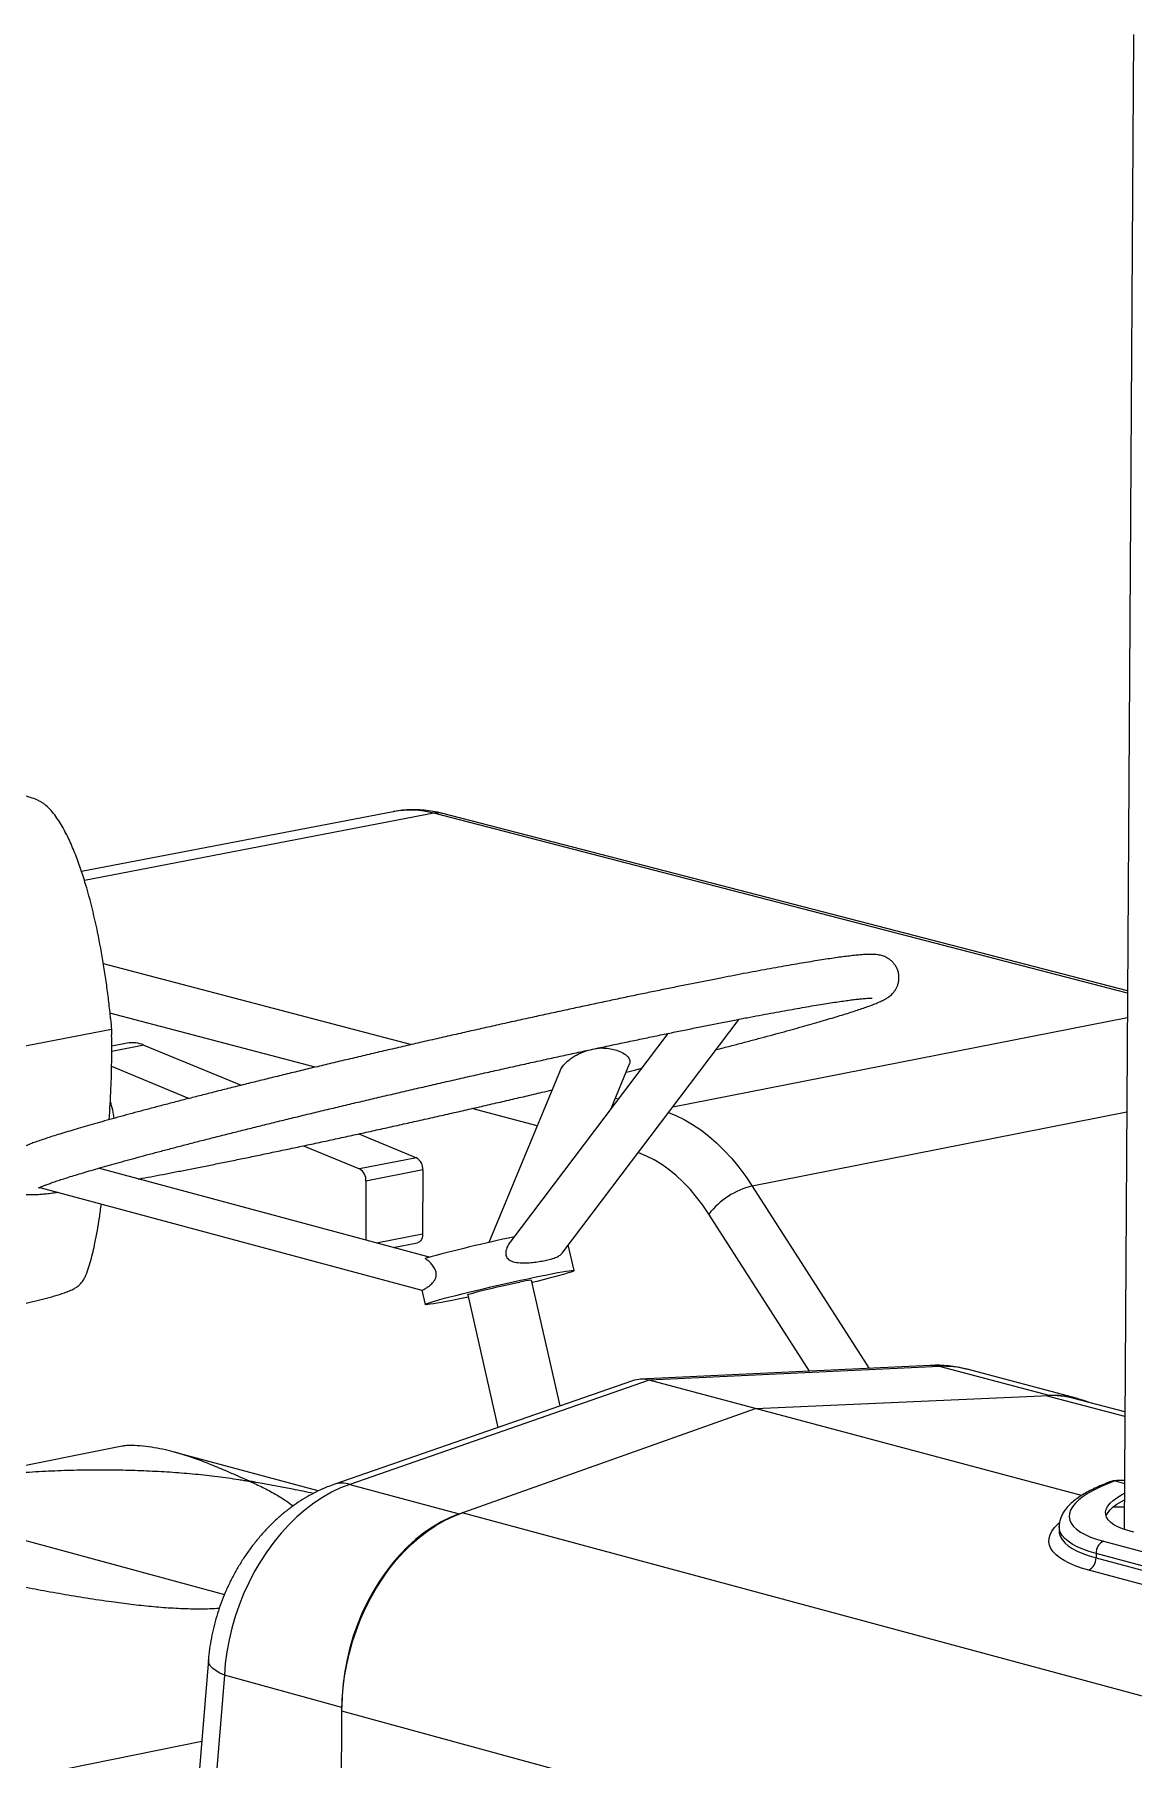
# Model space of a CAD drawing. Header units: millimetres. Extents: x -1041 to 1726, y -447 to 1705.
# Drawn here: x 67 to 544, y 896 to 1645 of the extents above; entities that cross this region are included whole.
import ezdxf

# ---------------------------------------------------------------- set-up
doc = ezdxf.new("R2010")
doc.units = ezdxf.units.MM

msp = doc.modelspace()

# ---------------------------------------------------------------- linework, layer by layer
at = {"color": 7, "linetype": 'Continuous', "lineweight": 15}
for p, q in [((543.69, 1644.87), (539.66, 995.92)), ((222.32, 1307.48), (87.05, 1281.47)), ((541.11, 1229.67), (243.81, 1306.7)), ((295.69, 1115.89), (372.52, 1217.4)), ((99.99, 1212.99), (-134.43, 1167.48)), ((106.83, 1207.01), (100.1, 1205.7)), ((114.1, 1206.17), (156.3, 1188.71)), ((341.56, 1211.22), (273.38, 1121.03)), ((100.07, 1196.96), (133.74, 1183.02)), ((294.81, 1195.2), (263.87, 1120.48)), ((316.88, 1178.57), (324.89, 1198.02)), ((183.41, 1162.45), (207.73, 1152.38)), ((207.33, 1167.61), (232.43, 1157.23)), ((232.43, 1157.23), (207.73, 1152.38)), ((236.95, 1114.34), (94.33, 1152.68)), ((210.49, 1147.1), (210.4, 1121.48)), ((235.19, 1151.96), (210.49, 1147.1)), ((235.19, 1151.96), (235.08, 1124.14)), ((68.9, 1144.37), (234.8, 1099.79)), ((222.33, 1118.27), (232.9, 1120.36)), ((300.88, 1108.29), (298.35, 1119.4)), ((294.81, 1049.54), (282.39, 1104.08)), ((234.73, 1099.81), (236.16, 1093.55)), ((254.65, 1097.76), (267.77, 1040.15)), ((455.4, 1067.1), (329.58, 1061.11)), ((459.44, 1066.67), (333.5, 1060.68)), ((507.05, 1054.03), (459.44, 1066.67)), ((519.33, 1052.73), (471.53, 1065.42)), ((326.26, 1060.47), (196.52, 1015.39)), ((333.5, 1060.68), (203.44, 1015.48)), ((521.11, 1010.62), (333.5, 1060.68)), ((539.98, 1046.91), (518.39, 1052.64)), ((104.72, 1032.04), (14.3, 1014.05)), ((189.79, 1012.62), (127.29, 1029.49)), ((196.52, 1015.39), (195.83, 1015.13)), ((203.44, 1015.48), (250.96, 1002.67)), ((535.81, 1016.96), (539.79, 1015.9)), ((539.46, 1008.54), (539.74, 1008.54)), ((511.41, 997.18), (511.4, 995.48)), ((530.63, 990.78), (1072.15, 845.99)), ((527.44, 985.51), (527.43, 983.53)), ((527.43, 983.53), (1068.91, 838.59)), ((1068.93, 840.61), (527.44, 985.51)), ((142.09, 939.27), (128.74, 774.81)), ((149.03, 932.6), (135.66, 768.05)), ((200.03, 918.67), (149.03, 932.6)), ((935.28, 716.28), (200.02, 917.03)), ((51.38, 886.18), (139.22, 903.98))]:
    msp.add_line(p, q, dxfattribs=at)
at = {"color": 8, "linetype": 'Continuous', "lineweight": 15}
for p, q in [((239.96, 1306.8), (88.27, 1277.63)), ((541.11, 1228.77), (239.96, 1306.8)), ((96.45, 1241.54), (230.23, 1206.39)), ((188.38, 1196.55), (99.37, 1220)), ((343.74, 1179.38), (541.04, 1218.11)), ((114.1, 1206.17), (100.11, 1203.45)), ((284.84, 1171.14), (256.49, 1178.61)), ((318.76, 1183.14), (320.07, 1182.79)), ((540.79, 1177.07), (378.22, 1144.98)), ((378.22, 1144.98), (428.94, 1065.84)), ((403.02, 1064.61), (359.33, 1132.81)), ((235.08, 1124.14), (215.14, 1120.2)), ((539.97, 1044.91), (505.81, 1053.98)), ((-6.13, 1009.85), (149.08, 967.68))]:
    msp.add_line(p, q, dxfattribs=at)
at = {"color": 144, "linetype": 'Continuous', "lineweight": 0}
for p, q in [((250.96, 1002.67), (379.55, 1048.39)), ((379.55, 1048.39), (507.05, 1054.03)), ((988.23, 804.74), (252.23, 1003.12)), ((1065.7, 833.21), (524.25, 978.25)), ((199.45, 749.81), (200.03, 918.67))]:
    msp.add_line(p, q, dxfattribs=at)
at = {"color": 8, "linetype": 'Continuous', "lineweight": 15, "flags": 128}
for points in [[(341.84, 1176.86), (345.01, 1175.59), (348.66, 1173.82), (352.28, 1171.73), (355.84, 1169.34), (359.33, 1166.66), (362.74, 1163.69), (366.07, 1160.45), (369.29, 1156.94), (372.39, 1153.19), (375.37, 1149.19), (378.22, 1144.98)], [(359.33, 1132.81), (356.75, 1136.62), (354.04, 1140.21), (351.2, 1143.56), (348.26, 1146.66), (345.22, 1149.5), (342.09, 1152.06), (338.89, 1154.34), (335.63, 1156.31), (332.34, 1157.98), (329.01, 1159.34), (328.67, 1159.46)], [(459.44, 1066.67), (457.28, 1067.06), (455.4, 1067.1)], [(539.8, 1017.1), (539.34, 1017.09), (535.81, 1016.96)], [(524.25, 978.25), (521.16, 979.16), (518.34, 980.16), (515.82, 981.23), (513.59, 982.39), (511.67, 983.61), (510.07, 984.9), (508.8, 986.25), (507.87, 987.65), (507.27, 989.09), (507.02, 990.57), (507.11, 992.08), (507.54, 993.61), (508.32, 995.15), (509.42, 996.71), (510.86, 998.25), (511.5, 998.84)], [(527.44, 985.51), (524.43, 986.4), (521.69, 987.37), (519.25, 988.43), (517.13, 989.56), (515.32, 990.76), (513.85, 992.02), (512.72, 993.34), (511.94, 994.7), (511.51, 996.11), (511.41, 997.19)], [(511.4, 995.46), (511.5, 994.37), (511.93, 992.92), (512.71, 991.51), (513.84, 990.15), (515.31, 988.85), (517.12, 987.63), (519.24, 986.47), (521.68, 985.4), (524.41, 984.42), (527.43, 983.53)], [(149.03, 932.6), (147.08, 933.54), (145.42, 934.54), (144.08, 935.56), (143.07, 936.6), (142.41, 937.64), (142.1, 938.67), (142.09, 939.27)]]:
    msp.add_lwpolyline(points, dxfattribs=at)
at = {"color": 7, "linetype": 'Continuous', "lineweight": 15, "flags": 128}
for points in [[(235.08, 1124.14), (235.02, 1123.26), (234.84, 1122.46), (234.55, 1121.74), (234.17, 1121.15), (233.7, 1120.71), (233.16, 1120.43), (232.9, 1120.36)], [(203.44, 1015.48), (199.47, 1013.92), (195.55, 1012.03), (191.67, 1009.81), (187.86, 1007.27), (184.14, 1004.44), (180.53, 1001.32), (177.04, 997.92), (173.69, 994.27), (170.5, 990.37), (167.48, 986.26), (164.64, 981.94), (162.01, 977.44), (159.59, 972.79), (157.39, 967.99), (155.43, 963.09), (153.71, 958.09), (152.25, 953.03), (151.04, 947.92), (150.1, 942.8), (149.43, 937.68), (149.03, 932.6)], [(535.81, 1016.96), (532.46, 1015.7), (529.36, 1014.39), (526.55, 1013.02), (524.04, 1011.62), (521.83, 1010.18), (519.96, 1008.71), (518.42, 1007.24), (517.23, 1005.76), (516.4, 1004.28), (515.92, 1002.81), (515.81, 1001.37), (516.07, 999.96), (516.69, 998.59), (517.67, 997.26), (519.01, 996), (520.69, 994.79), (522.7, 993.67), (525.04, 992.62), (527.69, 991.65), (530.63, 990.78)], [(250.96, 1002.67), (247.04, 1001.09), (243.16, 999.18), (239.35, 996.94), (235.63, 994.38), (232.01, 991.51), (228.51, 988.35), (225.15, 984.91), (221.95, 981.21), (218.91, 977.26), (216.06, 973.09), (213.41, 968.72), (210.96, 964.16), (208.74, 959.44), (206.76, 954.58), (205.01, 949.61), (203.52, 944.54), (202.29, 939.4), (201.32, 934.22), (200.62, 929.03), (200.19, 923.83), (200.03, 918.67)]]:
    msp.add_lwpolyline(points, dxfattribs=at)
at = {"color": 144, "linetype": 'Continuous', "lineweight": 0, "flags": 128}
for points in [[(289.15, 1106.5), (291.57, 1106.97), (293.75, 1107.38), (295.67, 1107.72), (297.32, 1108), (298.66, 1108.2), (299.7, 1108.32), (300.42, 1108.37), (300.81, 1108.34), (300.86, 1108.24), (300.59, 1108.06), (299.99, 1107.81), (299.06, 1107.49), (297.82, 1107.1), (296.29, 1106.64), (294.46, 1106.13), (292.37, 1105.57), (290.04, 1104.96), (287.49, 1104.3), (284.74, 1103.61), (282.61, 1103.09)], [(254.87, 1096.77), (253.36, 1096.45), (250.55, 1095.87), (247.92, 1095.35), (245.5, 1094.88), (243.32, 1094.47), (241.4, 1094.12), (239.75, 1093.85), (238.4, 1093.65), (237.36, 1093.52), (236.63, 1093.47), (236.24, 1093.5), (236.17, 1093.6), (236.44, 1093.78), (237.03, 1094.03), (237.95, 1094.35), (239.19, 1094.74), (240.72, 1095.19), (242.54, 1095.7), (244.63, 1096.26), (246.96, 1096.88), (249.52, 1097.53), (252.27, 1098.22), (255.19, 1098.94), (258.24, 1099.68), (261.4, 1100.43), (264.64, 1101.18), (267.91, 1101.93), (271.19, 1102.68), (274.44, 1103.4), (277.64, 1104.1), (280.73, 1104.77), (283.71, 1105.39), (286.52, 1105.97), (289.15, 1106.5), (289.15, 1106.5)], [(254.65, 1097.76), (254.74, 1097.84), (255.15, 1098.01), (255.87, 1098.24), (256.88, 1098.54), (258.17, 1098.89), (259.7, 1099.3), (261.44, 1099.73), (263.35, 1100.2), (265.37, 1100.68), (267.47, 1101.17), (269.6, 1101.66), (271.69, 1102.12), (273.72, 1102.56), (275.62, 1102.96), (277.36, 1103.31)], [(543.84, 994.71), (541.26, 995.4), (538.95, 996.18), (536.93, 997.04), (535.22, 997.98), (533.82, 998.99), (532.75, 1000.06), (532.02, 1001.18), (531.64, 1002.35), (531.6, 1003.54), (531.91, 1004.77), (532.57, 1006.01), (533.56, 1007.25), (534.88, 1008.48), (536.53, 1009.7), (538.48, 1010.9), (539.76, 1011.59)], [(531.82, 1001.75), (531.89, 1001.95), (532.55, 1003.19), (533.54, 1004.43), (534.87, 1005.67), (536.51, 1006.89), (538.46, 1008.09), (539.74, 1008.77)], [(535.03, 1005.76), (537.04, 1005.79), (539.73, 1005.79)], [(200.02, 917.03), (200.17, 922.07), (200.57, 927.15), (201.23, 932.24), (202.14, 937.31), (203.29, 942.35), (204.69, 947.32), (206.32, 952.22), (208.19, 957.02), (210.27, 961.69), (212.57, 966.22), (215.07, 970.59), (217.76, 974.78), (220.63, 978.76), (223.66, 982.53), (226.85, 986.07), (230.18, 989.35), (233.63, 992.38), (237.2, 995.12), (240.85, 997.58), (244.59, 999.74), (248.39, 1001.59), (252.23, 1003.12)]]:
    msp.add_lwpolyline(points, dxfattribs=at)
at = {"color": 8, "linetype": 'Continuous', "lineweight": 15}
for centre, radius, start, end in [((229.65, 1268.29), 39.87, 75.01128, 100.59696), ((241.66, 1298.32), 8.65, 75.60759, 101.33168), ((461.42, 1027.03), 39.7, 75.24928, 92.86243), ((200.12, 1004.58), 11.4, 73.06209, 108.41006)]:
    msp.add_arc(centre, radius, start, end, dxfattribs=at)
at = {"color": 7, "linetype": 'Continuous', "lineweight": 15}
for centre, radius, start, end in [((109.09, 1194.65), 12.56, 66.48507, 100.33325), ((229.48, 1152.33), 5.72, 356.24136, 59.0109), ((204.78, 1147.48), 5.72, 356.25019, 58.97429), ((386.06, 1112.06), 33.83, 103.39828, 142.1772), ((415.41, 455.12), 682.42, 101.89056, 105.22498), ((330.21, 1048.93), 12.19, 74.36614, 108.91027), ((508.96, 1013.65), 40.43, 67.89806, 92.69839), ((533.06, 985.71), 5.62, 115.68009, 182.0755), ((521.81, 983.32), 5.62, 295.68546, 2.07104)]:
    msp.add_arc(centre, radius, start, end, dxfattribs=at)
at = {"color": 144, "linetype": 'Continuous', "lineweight": 0}
for centre, radius, start, end in [((68.63, 1171.01), 32.66, 5.86144, 18.7411), ((283.46, 1080.16), 23.94, 92.57159, 104.77595), ((507.75, 1012.35), 41.67, 75.20071, 92.66505)]:
    msp.add_arc(centre, radius, start, end, dxfattribs=at)
at = {"color": 7, "linetype": 'Continuous', "lineweight": 15}
for points, knots in [([(99.64, 1217.64), (99.42, 1220.06), (99.16, 1222.47), (98.59, 1227.28), (98.28, 1229.68), (97.29, 1236.87), (96.53, 1241.65), (94.83, 1251.15), (93.88, 1255.87), (91.76, 1265.2), (90.59, 1269.82), (88.62, 1276.64), (87.92, 1278.9), (86.44, 1283.38), (85.65, 1285.6), (83.97, 1289.98), (83.07, 1292.16), (81.15, 1296.38), (80.12, 1298.44), (78.45, 1301.41), (77.87, 1302.38), (76.65, 1304.28), (76.02, 1305.21), (74.69, 1306.98), (74, 1307.82), (72.53, 1309.37), (71.76, 1310.07), (70.51, 1311), (70.08, 1311.29), (69.21, 1311.82), (68.77, 1312.06), (67.43, 1312.73), (66.53, 1313.09), (64.68, 1313.71), (63.74, 1313.97), (61.85, 1314.41), (60.91, 1314.59), (59.01, 1314.9), (58.05, 1315.03), (56.14, 1315.25), (55.18, 1315.33), (53.25, 1315.48), (52.27, 1315.54), (50.79, 1315.61), (50.29, 1315.63), (49.3, 1315.67), (48.8, 1315.68), (47.32, 1315.72), (46.34, 1315.73), (44.38, 1315.73), (43.39, 1315.72), (40.45, 1315.67), (38.48, 1315.6), (32.53, 1315.34), (28.52, 1315.08), (20.46, 1314.45), (16.4, 1314.08), (8.23, 1313.27), (4.13, 1312.82), (-4.11, 1311.88), (-8.24, 1311.38), (-16.51, 1310.34), (-20.66, 1309.79), (-26.88, 1308.95), (-28.96, 1308.67), (-32.07, 1308.24), (-33.11, 1308.09), (-34.67, 1307.87), (-35.19, 1307.8), (-36.23, 1307.65), (-36.75, 1307.58), (-37.27, 1307.51)], [0, 0, 0, 0, 0.03125, 0.03125, 0.0625, 0.0625, 0.125, 0.125, 0.1875, 0.1875, 0.25, 0.25, 0.28125, 0.28125, 0.3125, 0.3125, 0.34375, 0.34375, 0.375, 0.375, 0.390625, 0.390625, 0.40625, 0.40625, 0.421875, 0.421875, 0.4375, 0.4375, 0.445312, 0.445312, 0.453125, 0.453125, 0.46875, 0.46875, 0.484375, 0.484375, 0.5, 0.5, 0.515625, 0.515625, 0.53125, 0.53125, 0.546875, 0.546875, 0.554687, 0.554687, 0.5625, 0.5625, 0.578125, 0.578125, 0.59375, 0.59375, 0.625, 0.625, 0.6875, 0.6875, 0.75, 0.75, 0.8125, 0.8125, 0.875, 0.875, 0.9375, 0.9375, 0.96875, 0.96875, 0.984375, 0.984375, 0.992187, 0.992187, 1, 1, 1, 1]), ([(243.81, 1306.7), (243.04, 1306.89), (241.01, 1307.38), (237.7, 1307.94), (233.9, 1308.3), (230.12, 1308.37), (226.4, 1308.11), (223.77, 1307.8), (222.41, 1307.49), (222.25, 1307.45)], [0, 0, 0, 0, 0.108346, 0.28497, 0.460162, 0.633733, 0.805982, 0.977269, 1, 1, 1, 1]), ([(362.53, 1204.2), (363.61, 1204.47), (366.65, 1205.25), (371.43, 1206.5), (376.89, 1207.93), (382.14, 1209.32), (387.2, 1210.68), (392.04, 1211.99), (396.67, 1213.27), (401.07, 1214.5), (405.24, 1215.68), (409.18, 1216.82), (412.88, 1217.92), (416.33, 1218.96), (419.54, 1219.95), (422.51, 1220.9), (425.22, 1221.8), (427.7, 1222.66), (429.96, 1223.48), (432.02, 1224.29), (433.97, 1225.12), (435.56, 1225.91), (436.85, 1226.68), (437.77, 1227.34), (438.53, 1227.98), (439.27, 1228.73), (439.99, 1229.6), (440.66, 1230.65), (441.24, 1231.88), (441.68, 1233.28), (441.9, 1234.82), (441.88, 1236.47), (441.56, 1238.14), (440.95, 1239.72), (440.13, 1241.09), (439.18, 1242.23), (438.17, 1243.14), (437.15, 1243.85), (436.17, 1244.38), (435.22, 1244.77), (434.29, 1245.05), (433.37, 1245.26), (432.4, 1245.41), (431.26, 1245.52), (429.69, 1245.56), (427.78, 1245.51), (425.49, 1245.36), (423.12, 1245.14), (420.5, 1244.85), (417.59, 1244.48), (414.46, 1244.06), (411.1, 1243.56), (407.51, 1243.01), (403.67, 1242.39), (399.6, 1241.72), (395.29, 1240.98), (390.76, 1240.18), (386, 1239.32), (381.02, 1238.41), (375.83, 1237.44), (370.53, 1236.43), (366.51, 1235.65), (364.31, 1235.22), (363.9, 1235.14)], [0, 0, 0, 0, 0.012016, 0.033583, 0.055156, 0.076739, 0.098333, 0.11994, 0.141563, 0.163207, 0.184875, 0.206575, 0.228318, 0.250114, 0.271986, 0.29396, 0.316085, 0.338434, 0.361145, 0.384484, 0.409075, 0.436821, 0.452618, 0.462091, 0.470172, 0.477148, 0.483427, 0.48932, 0.495045, 0.500723, 0.506398, 0.512077, 0.51823, 0.524154, 0.529879, 0.535479, 0.541032, 0.546637, 0.552447, 0.558683, 0.56565, 0.573768, 0.583653, 0.59635, 0.614046, 0.642836, 0.666228, 0.688468, 0.711992, 0.734786, 0.757171, 0.779312, 0.801295, 0.823169, 0.844968, 0.86671, 0.888409, 0.910077, 0.931719, 0.953341, 0.974946, 0.995394, 1, 1, 1, 1]), ([(363.9, 1235.14), (362.89, 1234.95), (359.98, 1234.38), (355, 1233.39), (348.93, 1232.18), (342.7, 1230.92), (336.31, 1229.61), (329.77, 1228.27), (323.11, 1226.88), (316.32, 1225.45), (309.41, 1223.98), (302.41, 1222.48), (295.31, 1220.95), (288.14, 1219.4), (280.89, 1217.81), (273.59, 1216.2), (266.25, 1214.57), (258.87, 1212.92), (251.47, 1211.25), (244.06, 1209.57), (236.66, 1207.88), (229.26, 1206.18), (221.9, 1204.47), (214.57, 1202.76), (207.29, 1201.05), (200.07, 1199.34), (192.92, 1197.64), (185.86, 1195.95), (178.89, 1194.26), (172.02, 1192.59), (165.28, 1190.94), (158.66, 1189.3), (152.17, 1187.69), (145.84, 1186.1), (139.66, 1184.53), (133.65, 1183), (127.82, 1181.49), (122.17, 1180.02), (116.72, 1178.58), (111.47, 1177.18), (106.43, 1175.82), (101.6, 1174.5), (97, 1173.23), (92.63, 1171.99), (88.5, 1170.81), (84.6, 1169.67), (80.96, 1168.59), (77.56, 1167.55), (74.41, 1166.56), (71.51, 1165.62), (68.85, 1164.72), (66.44, 1163.87), (64.24, 1163.04), (62.21, 1162.22), (60.5, 1161.45), (59.11, 1160.72), (58.04, 1160.07), (57.17, 1159.44), (56.4, 1158.8), (55.65, 1158.05), (54.94, 1157.17), (54.27, 1156.13), (53.69, 1154.9), (53.26, 1153.5), (53.03, 1151.97), (53.06, 1150.32), (53.38, 1148.64), (53.99, 1147.06), (54.81, 1145.69), (55.76, 1144.54), (56.77, 1143.63), (57.8, 1142.93), (58.79, 1142.4), (59.73, 1142.01), (60.65, 1141.73), (61.57, 1141.52), (62.54, 1141.38), (63.66, 1141.28), (65.21, 1141.23), (67.09, 1141.29), (69.34, 1141.44), (71.69, 1141.66), (74.12, 1141.93), (75.94, 1142.16), (76.75, 1142.26)], [0, 0, 0, 0, 0.007793, 0.022626, 0.037455, 0.052279, 0.067099, 0.081916, 0.09673, 0.111542, 0.126352, 0.141161, 0.155968, 0.170773, 0.185578, 0.200382, 0.215185, 0.229988, 0.24479, 0.259593, 0.274395, 0.289197, 0.303999, 0.318802, 0.333605, 0.348409, 0.363213, 0.378018, 0.392825, 0.407632, 0.422441, 0.437252, 0.452065, 0.466881, 0.481699, 0.496521, 0.511347, 0.526177, 0.541014, 0.555856, 0.570707, 0.585568, 0.600441, 0.615329, 0.630236, 0.645168, 0.660131, 0.675137, 0.6902, 0.705346, 0.72061, 0.736058, 0.751808, 0.768105, 0.785562, 0.799267, 0.808792, 0.815415, 0.821015, 0.825844, 0.830185, 0.834251, 0.838194, 0.842101, 0.846002, 0.849906, 0.854145, 0.858225, 0.862166, 0.866018, 0.869834, 0.87368, 0.87766, 0.881925, 0.886685, 0.892227, 0.898971, 0.907628, 0.919681, 0.939292, 0.955394, 0.970692, 0.986875, 1, 1, 1, 1]), ([(68.74, 1144.32), (68.82, 1144.36), (69.05, 1144.47), (69.71, 1144.76), (70.72, 1145.17), (72.07, 1145.69), (73.75, 1146.3), (75.75, 1146.99), (78.07, 1147.76), (80.69, 1148.6), (83.61, 1149.51), (86.8, 1150.48), (90.28, 1151.51), (94.02, 1152.59), (98.02, 1153.74), (102.27, 1154.93), (106.77, 1156.17), (111.5, 1157.46), (116.45, 1158.79), (121.63, 1160.17), (127.01, 1161.59), (132.59, 1163.04), (138.36, 1164.53), (144.32, 1166.05), (150.44, 1167.6), (156.73, 1169.17), (163.17, 1170.77), (169.75, 1172.4), (176.45, 1174.04), (183.28, 1175.7), (190.21, 1177.37), (197.24, 1179.06), (204.36, 1180.75), (211.55, 1182.45), (218.8, 1184.15), (226.1, 1185.85), (233.44, 1187.55), (240.8, 1189.25), (248.18, 1190.93), (255.56, 1192.61), (262.93, 1194.27), (270.28, 1195.91), (277.6, 1197.54), (284.87, 1199.14), (292.08, 1200.73), (299.23, 1202.28), (306.29, 1203.8), (313.26, 1205.3), (320.13, 1206.76), (326.88, 1208.18), (333.51, 1209.56), (340, 1210.91), (346.35, 1212.2), (352.54, 1213.46), (358.56, 1214.67), (363.54, 1215.65), (367.5, 1216.43), (371.39, 1217.19), (375.97, 1218.07), (381.21, 1219.06), (386.23, 1220), (391.03, 1220.88), (395.6, 1221.7), (399.93, 1222.46), (404.01, 1223.16), (407.83, 1223.79), (411.39, 1224.36), (414.68, 1224.87), (417.69, 1225.3), (420.41, 1225.68), (422.83, 1225.98), (424.94, 1226.22), (426.73, 1226.39), (428.13, 1226.5), (429.14, 1226.55), (429.8, 1226.56), (430.16, 1226.55), (430.18, 1226.55), (430.19, 1226.55)], [0, 0, 0, 0, 0.005683, 0.015878, 0.027057, 0.039014, 0.051544, 0.064477, 0.077687, 0.09109, 0.104627, 0.118258, 0.131958, 0.145708, 0.159497, 0.173314, 0.187153, 0.201011, 0.214882, 0.228764, 0.242656, 0.256555, 0.270461, 0.284372, 0.298287, 0.312206, 0.326128, 0.340052, 0.353979, 0.367908, 0.381838, 0.39577, 0.409703, 0.423637, 0.437572, 0.451507, 0.465443, 0.479379, 0.493316, 0.507252, 0.521189, 0.535125, 0.549061, 0.562997, 0.576932, 0.590866, 0.604799, 0.618731, 0.632662, 0.646592, 0.66052, 0.674445, 0.688369, 0.702289, 0.716206, 0.730119, 0.737875, 0.745204, 0.759105, 0.773001, 0.786888, 0.800766, 0.814632, 0.828483, 0.842316, 0.856124, 0.869901, 0.883638, 0.89732, 0.910928, 0.924432, 0.937786, 0.950923, 0.963732, 0.9747, 0.984774, 0.993732, 1, 1, 1, 1]), ([(99.02, 1173.78), (99.32, 1178.29), (99.86, 1186.68), (100.18, 1198.93), (100.12, 1206.68), (100.09, 1210.55)], [0, 0, 0, 0, 0.367497, 0.683632, 1, 1, 1, 1]), ([(294.82, 1195.19), (295.15, 1195.82), (295.86, 1197.14), (297.55, 1198.83), (299.91, 1200.72), (302.99, 1202.58), (305.52, 1203.47), (306.77, 1203.91)], [0, 0, 0, 0, 0.141351, 0.300521, 0.463268, 0.734749, 1, 1, 1, 1]), ([(310.09, 1204.62), (310.31, 1204.66), (311.82, 1204.99), (314.24, 1204.9), (317.33, 1204.55), (319.13, 1203.97), (320.03, 1203.69)], [0, 0, 0, 0, 0.063776, 0.447232, 0.721302, 1, 1, 1, 1]), ([(320.03, 1203.69), (320.92, 1203.31), (322.19, 1202.78), (323.69, 1201.65), (324.5, 1200.77), (324.98, 1199.87), (325.13, 1198.97), (325.09, 1198.33), (324.89, 1198.05), (324.88, 1198.03)], [0, 0, 0, 0, 0.336501, 0.477003, 0.618706, 0.724969, 0.831129, 0.984814, 1, 1, 1, 1]), ([(323.41, 1194.41), (325.12, 1194.83), (327.38, 1195.38), (329.57, 1195.92), (330.09, 1196.05)], [0, 0, 0, 0, 0.76146, 1, 1, 1, 1]), ([(111.64, 1148.03), (112.19, 1148.13), (114.37, 1148.53), (118.39, 1149.29), (123.7, 1150.3), (129.21, 1151.36), (134.9, 1152.48), (140.77, 1153.64), (146.8, 1154.85), (153, 1156.11), (159.34, 1157.41), (165.82, 1158.75), (172.42, 1160.13), (179.15, 1161.55), (185.98, 1163), (192.91, 1164.48), (199.93, 1166), (207.03, 1167.54), (214.19, 1169.11), (221.4, 1170.7), (228.66, 1172.32), (235.95, 1173.95), (243.26, 1175.6), (250.58, 1177.26), (257.9, 1178.93), (265.2, 1180.61), (272.48, 1182.29), (279.73, 1183.98), (286, 1185.45), (289.83, 1186.36), (291.29, 1186.7)], [0, 0, 0, 0, 0.0126173, 0.0498471, 0.0870493, 0.124229, 0.1613902, 0.1985361, 0.2356692, 0.2727915, 0.3099049, 0.3470105, 0.3841096, 0.4212032, 0.4582921, 0.4953769, 0.5324583, 0.5695369, 0.6066131, 0.6436874, 0.6807602, 0.7178317, 0.7549025, 0.7919727, 0.8290428, 0.866113, 0.9031835, 0.9402546, 0.9773268, 1, 1, 1, 1]), ([(68.41, 1144.16), (68.4, 1144.15), (68.38, 1144.14), (68.5, 1144.21), (68.68, 1144.29), (68.74, 1144.32)], [0, 0, 0, 0, 0.191926, 0.757523, 1, 1, 1, 1]), ([(48.93, 1091.25), (51.44, 1091.72), (57.17, 1092.77), (65.94, 1094.78), (73.67, 1096.74), (78.94, 1098.39), (81.81, 1099.47), (83.72, 1100.35), (85.32, 1101.41), (86.65, 1102.53), (87.74, 1103.92), (88.86, 1106.07), (89.99, 1109.01), (91.47, 1113.94), (93.15, 1121.32), (94.61, 1129.52), (95.35, 1135.17), (95.62, 1137.19)], [0, 0, 0, 0, 0.10814, 0.245938, 0.383846, 0.447803, 0.479932, 0.512255, 0.53371, 0.555898, 0.577059, 0.598976, 0.645472, 0.692551, 0.788331, 0.924418, 1, 1, 1, 1]), ([(273.41, 1121.01), (273.22, 1120.77), (272.4, 1119.73), (271.54, 1118.06), (271.11, 1116.14), (271.2, 1114.87), (271.65, 1113.84), (272.5, 1112.95), (274.16, 1112.09), (276.72, 1111.64), (279.78, 1111.59), (282.82, 1111.81), (285.67, 1112.18), (288.29, 1112.66), (290.65, 1113.22), (292.73, 1113.89), (294.19, 1114.58), (295.14, 1115.25), (295.51, 1115.69), (295.69, 1115.9)], [0, 0, 0, 0, 0.023345, 0.101651, 0.138245, 0.169253, 0.194835, 0.220391, 0.259038, 0.332654, 0.416647, 0.500479, 0.584276, 0.668064, 0.751852, 0.83565, 0.919484, 0.961349, 1, 1, 1, 1]), ([(234.81, 1099.83), (234.83, 1099.81), (234.88, 1099.77), (235.29, 1099.94), (236.02, 1100.32), (237.06, 1100.96), (238.12, 1101.72), (239.06, 1102.55), (239.86, 1103.4), (240.57, 1104.44), (241, 1105.74), (241.06, 1106.77), (240.87, 1107.92), (240.32, 1109.32), (239.27, 1110.79), (238.03, 1112.09), (237, 1112.99), (236.41, 1113.44), (236.2, 1113.59)], [0, 0, 0, 0, 0.04348, 0.145448, 0.247418, 0.349399, 0.451424, 0.502373, 0.553356, 0.622833, 0.660011, 0.697561, 0.717417, 0.764391, 0.833127, 0.89885, 0.964452, 1, 1, 1, 1]), ([(471.51, 1065.38), (470.75, 1065.59), (468.74, 1066.13), (465.39, 1066.7), (461.49, 1067.09), (458.15, 1067.22), (456.12, 1067.11), (455.4, 1067.07)], [0, 0, 0, 0, 0.14436, 0.385027, 0.626254, 0.868503, 1, 1, 1, 1]), ([(160.02, 1016.83), (160, 1016.84), (157.23, 1018.07), (152.02, 1020.33), (145.01, 1023.31), (138.29, 1026.02), (130.82, 1028.57), (123.87, 1030.44), (117.41, 1031.65), (112.54, 1032.25), (108.55, 1032.36), (105.95, 1032.31), (105.01, 1032.06), (104.73, 1031.99)], [0, 0, 0, 0, 0.000882, 0.134694, 0.268553, 0.402987, 0.537415, 0.705317, 0.789512, 0.8737, 0.947419, 0.984536, 1, 1, 1, 1]), ([(-6.13, 1009.85), (-4.67, 1010.15), (-3.17, 1010.45), (-0.12, 1011.07), (1.43, 1011.4), (3.81, 1011.89), (4.61, 1012.06), (6.22, 1012.39), (7.04, 1012.56), (9.51, 1013.08), (11.18, 1013.42), (16.26, 1014.44), (19.74, 1015.12), (25.13, 1016.09), (26.96, 1016.4), (30.67, 1017.02), (32.56, 1017.31), (38.23, 1018.16), (42.02, 1018.66), (49.62, 1019.55), (53.43, 1019.93), (61.07, 1020.59), (64.83, 1020.86), (72.27, 1021.29), (75.95, 1021.45), (83.22, 1021.69), (86.83, 1021.77), (92.19, 1021.82), (93.97, 1021.83), (97.52, 1021.82), (99.28, 1021.81), (104.55, 1021.75), (108.02, 1021.66), (114.87, 1021.43), (118.26, 1021.27), (124.96, 1020.89), (128.27, 1020.66), (134.82, 1020.13), (138.05, 1019.82), (144.43, 1019.12), (147.57, 1018.73), (152.24, 1018.07), (153.8, 1017.84), (156.13, 1017.47), (156.9, 1017.35), (158.07, 1017.16), (158.46, 1017.09), (159.24, 1016.96), (159.63, 1016.9), (160.02, 1016.83)], [0, 0, 0, 0, 0.03125, 0.03125, 0.0625, 0.0625, 0.078125, 0.078125, 0.09375, 0.09375, 0.125, 0.125, 0.1875, 0.1875, 0.21875, 0.21875, 0.25, 0.25, 0.3125, 0.3125, 0.375, 0.375, 0.4375, 0.4375, 0.5, 0.5, 0.5625, 0.5625, 0.59375, 0.59375, 0.625, 0.625, 0.6875, 0.6875, 0.75, 0.75, 0.8125, 0.8125, 0.875, 0.875, 0.9375, 0.9375, 0.96875, 0.96875, 0.984375, 0.984375, 0.992188, 0.992188, 1, 1, 1, 1]), ([(196.53, 1015.36), (195.59, 1015.03), (193.3, 1014.23), (189.74, 1012.64), (185.85, 1010.64), (182.04, 1008.34), (178.32, 1005.79), (174.7, 1002.97), (171.21, 999.91), (167.86, 996.63), (164.66, 993.13), (161.64, 989.43), (158.79, 985.55), (156.13, 981.51), (153.68, 977.32), (151.43, 973.01), (149.39, 968.57), (147.59, 964.04), (146.01, 959.42), (144.67, 954.73), (143.57, 949.99), (142.74, 945.21), (142.26, 941.63), (142.14, 939.65), (142.11, 939.27)], [0, 0, 0, 0, 0.031901, 0.07769, 0.123953, 0.170653, 0.217738, 0.265145, 0.312805, 0.360652, 0.408628, 0.456687, 0.504791, 0.552922, 0.601075, 0.649255, 0.69747, 0.745734, 0.794059, 0.842462, 0.890955, 0.939549, 0.988244, 1, 1, 1, 1]), ([(160.02, 1016.83), (160.04, 1016.82), (161.91, 1015.99), (165.69, 1014.22), (171.15, 1011.29), (175.59, 1008.57), (177.95, 1006.77), (178.85, 1006.09)], [0, 0, 0, 0, 0.002698, 0.279201, 0.555732, 0.832076, 1, 1, 1, 1]), ([(187.7, 1011.54), (184.69, 1012.16), (179.56, 1013.22), (172.41, 1014.55), (167.11, 1015.55), (163.45, 1016.23), (161.79, 1016.53), (161.29, 1016.61), (161.26, 1016.62), (161.13, 1016.64), (160.74, 1016.71), (160.34, 1016.78), (160.05, 1016.83), (160.02, 1016.83)], [0, 0, 0, 0, 0.317845, 0.541807, 0.765725, 0.897826, 0.952052, 0.95223, 0.952941, 0.955784, 0.967158, 0.996456, 1, 1, 1, 1]), ([(534.58, 1016.91), (534.35, 1016.83), (532.97, 1016.37), (530.64, 1015.45), (527.6, 1014.15), (524.78, 1012.78), (522.17, 1011.34), (519.78, 1009.81), (517.63, 1008.2), (515.74, 1006.48), (514.21, 1004.74), (513.04, 1003), (512.21, 1001.32), (511.66, 999.57), (511.4, 998.18), (511.44, 997.37), (511.45, 997.2)], [0, 0, 0, 0, 0.017007, 0.100514, 0.184505, 0.269095, 0.354423, 0.440631, 0.527792, 0.615714, 0.703014, 0.776851, 0.845877, 0.911064, 0.98071, 1, 1, 1, 1]), ([(535.81, 1016.96), (535.44, 1017.04), (535.01, 1017.13), (534.65, 1016.92), (534.59, 1016.89)], [0, 0, 0, 0, 0.850427, 1, 1, 1, 1]), ([(539.8, 1017.19), (538.66, 1017.16), (537.06, 1017.12), (535.59, 1017.05), (535.17, 1017.02)], [0, 0, 0, 0, 0.711888, 1, 1, 1, 1]), ([(-3.28, 984.22), (-3.25, 984.21), (0.04, 983.65), (6.55, 982.42), (16.37, 980.35), (26.4, 978.21), (36.68, 976.07), (47.14, 973.92), (57.62, 971.84), (68.09, 969.84), (78.54, 967.94), (89.2, 966.16), (99.26, 964.65), (108.64, 963.43), (117.24, 962.51), (125.9, 961.81), (134.45, 961.46), (141.51, 961.42), (145.48, 961.65), (146.84, 961.73)], [0, 0, 0, 0, 0.000714, 0.073868, 0.14703, 0.220142, 0.291948, 0.36379, 0.435581, 0.502535, 0.569662, 0.636668, 0.703455, 0.756006, 0.808662, 0.861136, 0.916103, 0.9713, 1, 1, 1, 1])]:
    msp.add_open_spline(points, degree=3, knots=knots, dxfattribs=at)
for points in [[(99.64, 1217.64), (99.81, 1215.65), (99.93, 1214.07), (99.99, 1212.99)], [(99.99, 1212.99), (100.03, 1212.35), (100.06, 1211.53), (100.09, 1210.55)]]:
    msp.add_open_spline(points, degree=3, dxfattribs=at)
at = {"color": 144, "linetype": 'Continuous', "lineweight": 0}
msp.add_open_spline([(237.89, 1114.06), (237.6, 1114.16), (237.26, 1114.26), (237, 1114.33), (236.95, 1114.34)], degree=3, knots=[0, 0, 0, 0, 0.831617, 1, 1, 1, 1], dxfattribs=at)

doc.saveas('drawing.dxf')
